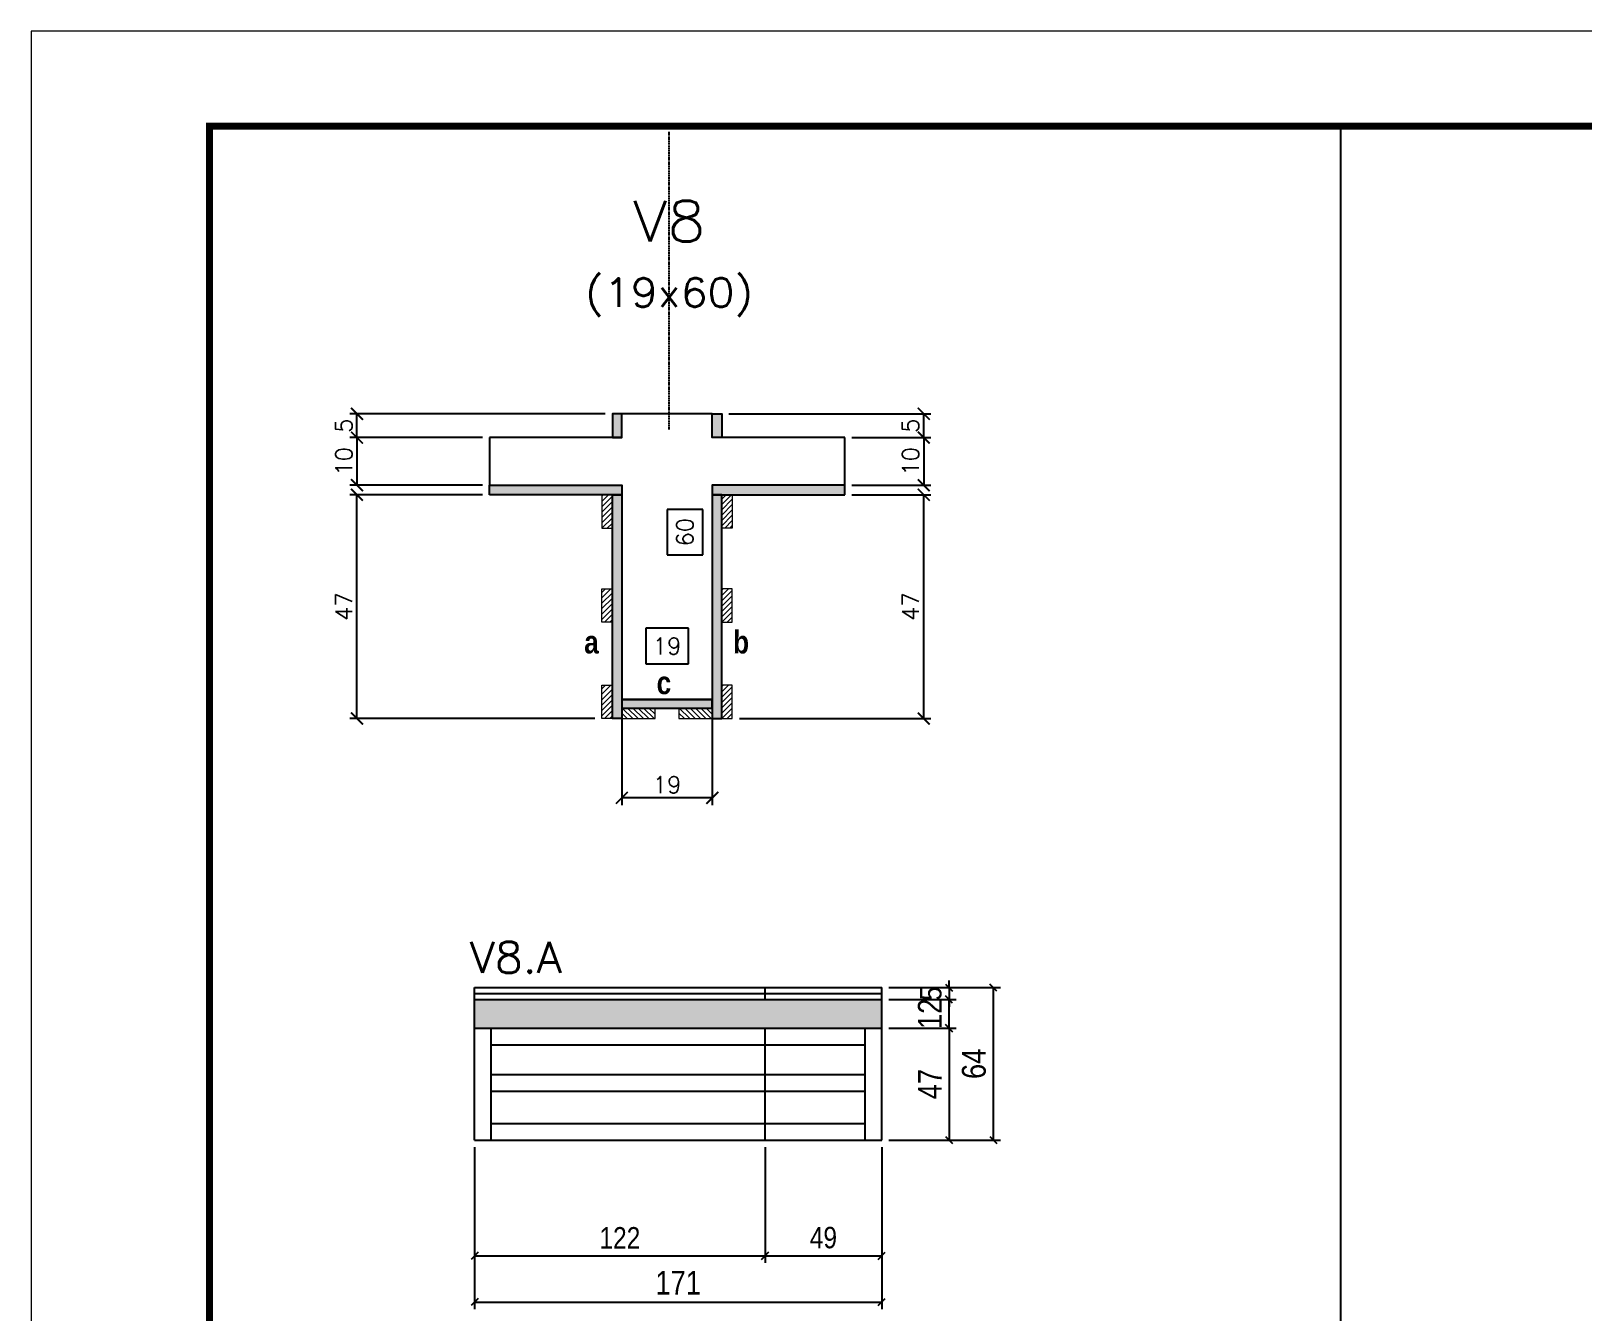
# Model space of a CAD drawing. Extents: x -10448 to -1189, y -11772 to 17235.
# Drawn here: x -8850 to -8198, y 12860 to 13399 of the extents above; entities that cross this region are included whole.
import ezdxf
from ezdxf.enums import TextEntityAlignment as Align

# ---------------------------------------------------------------- set-up
doc = ezdxf.new("R2010")
doc.units = 0
doc.linetypes.add('DASHED', pattern=[0.75, 0.5, -0.25])
doc.linetypes.add('HIDDEN', pattern=[0.375, 0.25, -0.125])
for name, color, linetype, lineweight in [('CONCRETO', 251, 'Continuous', 25), ('Folhas', 255, 'Continuous', 9), ('Hachura', 251, 'Continuous', 9), ('Madeira', 126, 'Continuous', 18), ('SARRAFO DE PRESSAO', 251, 'DASHED', 9), ('Texto Seção', 7, 'Continuous', 15)]:
    doc.layers.add(name, color=color, linetype=linetype, lineweight=lineweight)
for name, color, linetype in [('COTA', 241, 'Continuous'), ('Cota Seção (2x)', 4, 'Continuous'), ('detalhes', 4, 'Continuous'), ('Painéis', 200, 'Continuous'), ('SARR_2.2x7', 40, 'Continuous'), ('SARR_EDITAR', 141, 'Continuous'), ('Texto de Titulo', 7, 'Continuous'), ('Texto Qtd Sarr', 242, 'Continuous')]:
    doc.layers.add(name, color=color, linetype=linetype)
doc.styles.add('COTA TECNICA', font='techl___.ttf', dxfattribs={"height": 10})
doc.styles.add('COTA TECNICA-50', font='techl___.ttf', dxfattribs={"height": 9})
doc.styles.add('REGUA-120', font='ROMANS.shx', dxfattribs={"height": 15})
doc.styles.add('Romans', font='romans.shx')
doc.styles.add('TECNICA', font='techb___.ttf', dxfattribs={"height": 10})
doc.dimstyles.new('COTA PAINEL-50', dxfattribs={"dimtxt": 9, "dimasz": 3, "dimexe": 3, "dimexo": 3, "dimgap": 3, "dimtad": 1, "dimdec": 1, "dimzin": 12, "dimdsep": 46, "dimtxsty": 'COTA TECNICA-50', "dimblk1": 'OBLIQUE', "dimblk2": 'OBLIQUE', "dimsah": 1, "dimcen": 0.9, "dimclrd": 4, "dimclre": 4, "dimclrt": 240, "dimadec": 1, "dimazin": 3, "dimtfac": 1, "dimtdec": 1, "dimtmove": 0, "dimatfit": 3, "dimfxl": 1, "dimtolj": 1, "dimtzin": 12, "dimarcsym": 0})
doc.dimstyles.new('Cota Seção (2x)', dxfattribs={"dimtxt": 7, "dimasz": 5, "dimexe": 3, "dimexo": 3, "dimgap": 2, "dimtad": 3, "dimdec": 1, "dimlfac": 0.5, "dimzin": 12, "dimdsep": 46, "dimtxsty": 'Romans', "dimblk": 'ARCHTICK', "dimcen": 0, "dimclrd": 4, "dimclre": 4, "dimclrt": 1, "dimadec": 1, "dimazin": 3, "dimtfac": 1, "dimtdec": 1, "dimtmove": 0, "dimatfit": 3, "dimldrblk": 'OBLIQUE', "dimfxl": 1, "dimtolj": 1, "dimtzin": 12, "dimarcsym": 0})
doc.dimstyles.new('Cota Seção interna', dxfattribs={"dimtxt": 7, "dimasz": 6, "dimexe": 0.18, "dimexo": 2, "dimgap": -4, "dimtad": 3, "dimdec": 1, "dimlfac": 0.5, "dimzin": 12, "dimdsep": 46, "dimtxsty": 'Romans', "dimblk": 'ARCHTICK', "dimcen": 0.09, "dimse1": 1, "dimse2": 1, "dimsd1": 1, "dimsd2": 1, "dimclrd": 180, "dimclre": 5, "dimclrt": 1, "dimadec": 0, "dimazin": 3, "dimtfac": 1, "dimtdec": 1, "dimtofl": 0, "dimtmove": 0, "dimatfit": 3, "dimldrblk": 'ARCHTICK', "dimfxl": 1, "dimtolj": 1, "dimtzin": 0, "dimarcsym": 0})
doc.dimstyles.new('PAINEL', dxfattribs={"dimtxt": 10, "dimasz": 3, "dimexe": 3, "dimexo": 3, "dimgap": 3, "dimtad": 1, "dimdec": 1, "dimzin": 12, "dimdsep": 46, "dimtxsty": 'COTA TECNICA', "dimblk1": 'OBLIQUE', "dimblk2": 'OBLIQUE', "dimsah": 1, "dimcen": 0.9, "dimclrd": 4, "dimclre": 4, "dimclrt": 240, "dimadec": 1, "dimazin": 3, "dimtfac": 1, "dimtdec": 1, "dimtmove": 0, "dimatfit": 3, "dimfxl": 1, "dimtolj": 1, "dimtzin": 12, "dimarcsym": 0})
pattern_1 = [(45, (-302.3453, 36164.3554), (-1.12253202, 1.12253202), [])]
pattern_2 = [(45, (-302.3453, 36161.9068), (-1.12253202, 1.12253202), [])]
pattern_3 = [(45, (-302.3453, 36202.3787), (-1.12253202, 1.12253202), [])]

# ---------------------------------------------------------------- blocks, each defined once
blk = doc.blocks.new('9999999999')
at = {"layer": 'Folhas'}
blk.add_lwpolyline([(98138.98, 34190.21), (99623.98, 34190.21), (99623.98, 35240.21), (98138.98, 35240.21)], close=True, dxfattribs=at)
at = {"layer": 'Folhas', "color": 30, "const_width": 3}
blk.add_lwpolyline([(98213.98, 34230.21), (99583.98, 34230.21), (99583.98, 35200.21), (98213.98, 35200.21)], close=True, dxfattribs=at)
blk = doc.blocks.new('titulo1')
at = {"layer": 'Defpoints', "color": 252, "linetype": 'HIDDEN', "ltscale": 2}
blk.add_line((0, 0), (0, 125), dxfattribs=at)
at = {"layer": 'Defpoints', "style": 'Romans', "oblique": 15}
blk.add_attdef('FOLHA', text='', height=10, dxfattribs=at).set_placement((0, 15.58), align=Align.MIDDLE_CENTER)
at = {"layer": 'Texto Qtd Sarr', "color": 3, "style": 'Romans', "oblique": 15}
for tag, height, p in [('TITULO', 17, (0, 71.45)), ('SEÇÃO', 12, (0, 41.55))]:
    blk.add_attdef(tag, text='', height=height, dxfattribs=at).set_placement(p, align=Align.MIDDLE_CENTER)
blk = doc.blocks.new('_Oblique')
at = {"color": 0, "linetype": 'ByBlock', "lineweight": -2}
blk.add_line((-0.5, -0.5), (0.5, 0.5), dxfattribs=at)
blk = doc.blocks.new('*D320')
at = {"layer": 'COTA', "color": 4, "linetype": 'ByBlock', "lineweight": -2, "transparency": 16777216}
for p, q in [((-8663.43, 12929.71), (-8663.43, 12861.66)), ((-8492.43, 12929.71), (-8492.43, 12861.66)), ((-8663.43, 12864.66), (-8492.43, 12864.66))]:
    blk.add_line(p, q, dxfattribs=at)
at = {"layer": 'Defpoints', "color": 0, "linetype": 'ByBlock', "transparency": 16777216}
for p in [(-8663.43, 12932.71), (-8492.43, 12932.71), (-8492.43, 12864.66)]:
    blk.add_point(p, dxfattribs=at)
at = {"layer": 'COTA', "color": 4, "linetype": 'ByBlock', "lineweight": -2, "transparency": 16777216, "xscale": 3, "yscale": 3, "zscale": 3, "rotation": 180}
blk.add_blockref('_Oblique', (-8663.43, 12864.66), dxfattribs=at)
at = {"layer": 'COTA', "color": 4, "linetype": 'ByBlock', "lineweight": -2, "transparency": 16777216, "xscale": 3, "yscale": 3, "zscale": 3}
blk.add_blockref('_Oblique', (-8492.43, 12864.66), dxfattribs=at)
at = {"layer": 'COTA', "color": 240, "linetype": 'ByBlock', "transparency": 16777216, "insert": (-8577.93, 12872.74), "char_height": 10, "attachment_point": 5, "style": 'COTA TECNICA'}
blk.add_mtext('\\A1;171', dxfattribs=at)
blk = doc.blocks.new('*D314')
at = {"layer": 'COTA', "color": 4, "linetype": 'ByBlock', "lineweight": -2, "transparency": 16777216}
for p, q in [((-8489.43, 12979.71), (-8461.15, 12979.71)), ((-8464.15, 12979.71), (-8464.15, 12932.71)), ((-8489.43, 12932.71), (-8461.15, 12932.71))]:
    blk.add_line(p, q, dxfattribs=at)
at = {"layer": 'Defpoints', "color": 0, "linetype": 'ByBlock', "transparency": 16777216}
for p in [(-8492.43, 12979.71), (-8492.43, 12932.71), (-8464.15, 12932.71)]:
    blk.add_point(p, dxfattribs=at)
at = {"layer": 'COTA', "color": 4, "linetype": 'ByBlock', "lineweight": -2, "transparency": 16777216, "xscale": 3, "yscale": 3, "zscale": 3}
for p, rotation in [((-8464.15, 12979.71), 90), ((-8464.15, 12932.71), 270)]:
    blk.add_blockref('_Oblique', p, dxfattribs=dict(at, rotation=rotation))
at = {"layer": 'COTA', "color": 240, "linetype": 'ByBlock', "transparency": 16777216, "insert": (-8472.22, 12956.21), "char_height": 10, "attachment_point": 5, "rotation": 90, "style": 'COTA TECNICA'}
blk.add_mtext('\\A1;47', dxfattribs=at)
blk = doc.blocks.new('*D315')
at = {"layer": 'COTA', "color": 4, "linetype": 'ByBlock', "lineweight": -2, "transparency": 16777216}
for p, q in [((-8489.43, 12991.71), (-8461.15, 12991.71)), ((-8464.15, 12979.71), (-8464.15, 12991.71)), ((-8489.43, 12979.71), (-8461.15, 12979.71))]:
    blk.add_line(p, q, dxfattribs=at)
at = {"layer": 'Defpoints', "color": 0, "linetype": 'ByBlock', "transparency": 16777216}
for p in [(-8492.43, 12991.71), (-8464.15, 12991.71), (-8492.43, 12979.71)]:
    blk.add_point(p, dxfattribs=at)
at = {"layer": 'COTA', "color": 4, "linetype": 'ByBlock', "lineweight": -2, "transparency": 16777216, "xscale": 3, "yscale": 3, "zscale": 3}
for p, rotation in [((-8464.15, 12991.71), 90), ((-8464.15, 12979.71), 270)]:
    blk.add_blockref('_Oblique', p, dxfattribs=dict(at, rotation=rotation))
at = {"layer": 'COTA', "color": 240, "linetype": 'ByBlock', "transparency": 16777216, "insert": (-8472.21, 12985.71), "char_height": 10, "attachment_point": 5, "rotation": 90, "style": 'COTA TECNICA'}
blk.add_mtext('\\A1;12', dxfattribs=at)
blk = doc.blocks.new('*D316')
at = {"layer": 'COTA', "color": 4, "linetype": 'ByBlock', "lineweight": -2, "transparency": 16777216}
for p, q in [((-8489.43, 12996.71), (-8442.56, 12996.71)), ((-8445.56, 12996.71), (-8445.56, 12932.71)), ((-8489.43, 12932.71), (-8442.56, 12932.71))]:
    blk.add_line(p, q, dxfattribs=at)
at = {"layer": 'Defpoints', "color": 0, "linetype": 'ByBlock', "transparency": 16777216}
for p in [(-8492.43, 12996.71), (-8492.43, 12932.71), (-8445.56, 12932.71)]:
    blk.add_point(p, dxfattribs=at)
at = {"layer": 'COTA', "color": 4, "linetype": 'ByBlock', "lineweight": -2, "transparency": 16777216, "xscale": 3, "yscale": 3, "zscale": 3}
for p, rotation in [((-8445.56, 12996.71), 90), ((-8445.56, 12932.71), 270)]:
    blk.add_blockref('_Oblique', p, dxfattribs=dict(at, rotation=rotation))
at = {"layer": 'COTA', "color": 240, "linetype": 'ByBlock', "transparency": 16777216, "insert": (-8453.67, 12964.71), "char_height": 10, "attachment_point": 5, "rotation": 90, "style": 'COTA TECNICA'}
blk.add_mtext('\\A1;64', dxfattribs=at)
blk = doc.blocks.new('*D321')
at = {"layer": 'COTA', "color": 4, "linetype": 'ByBlock', "lineweight": -2, "transparency": 16777216}
for p, q in [((-8464.15, 12996.71), (-8464.15, 12999.71)), ((-8489.43, 12996.71), (-8461.15, 12996.71)), ((-8464.15, 12996.71), (-8464.15, 12991.71)), ((-8489.43, 12991.71), (-8461.15, 12991.71)), ((-8464.15, 12991.71), (-8464.15, 12988.71))]:
    blk.add_line(p, q, dxfattribs=at)
at = {"layer": 'Defpoints', "color": 0, "linetype": 'ByBlock', "transparency": 16777216}
for p in [(-8492.43, 12996.71), (-8492.43, 12991.71), (-8464.15, 12991.71)]:
    blk.add_point(p, dxfattribs=at)
at = {"layer": 'COTA', "color": 4, "linetype": 'ByBlock', "lineweight": -2, "transparency": 16777216, "xscale": 3, "yscale": 3, "zscale": 3}
for p, rotation in [((-8464.15, 12996.71), 270), ((-8464.15, 12991.71), 90)]:
    blk.add_blockref('_Oblique', p, dxfattribs=dict(at, rotation=rotation))
at = {"layer": 'COTA', "color": 240, "linetype": 'ByBlock', "transparency": 16777216, "insert": (-8471.75, 12994.21), "char_height": 9, "attachment_point": 5, "rotation": 90, "style": 'COTA TECNICA-50'}
blk.add_mtext('\\A1;5', dxfattribs=at)
blk = doc.blocks.new('*D324')
at = {"layer": 'COTA', "color": 4, "linetype": 'ByBlock', "lineweight": -2, "transparency": 16777216}
for p, q in [((-8663.43, 12929.71), (-8663.43, 12881.08)), ((-8541.43, 12929.71), (-8541.43, 12881.08)), ((-8663.43, 12884.08), (-8541.43, 12884.08))]:
    blk.add_line(p, q, dxfattribs=at)
at = {"layer": 'Defpoints', "color": 0, "linetype": 'ByBlock', "transparency": 16777216}
for p in [(-8663.43, 12932.71), (-8541.43, 12932.71), (-8541.43, 12884.08)]:
    blk.add_point(p, dxfattribs=at)
at = {"layer": 'COTA', "color": 4, "linetype": 'ByBlock', "lineweight": -2, "transparency": 16777216, "xscale": 3, "yscale": 3, "zscale": 3, "rotation": 180}
blk.add_blockref('_Oblique', (-8663.43, 12884.08), dxfattribs=at)
at = {"layer": 'COTA', "color": 4, "linetype": 'ByBlock', "lineweight": -2, "transparency": 16777216, "xscale": 3, "yscale": 3, "zscale": 3}
blk.add_blockref('_Oblique', (-8541.43, 12884.08), dxfattribs=at)
at = {"layer": 'COTA', "color": 240, "linetype": 'ByBlock', "transparency": 16777216, "insert": (-8602.43, 12891.63), "char_height": 9, "attachment_point": 5, "style": 'COTA TECNICA-50'}
blk.add_mtext('\\A1;122', dxfattribs=at)
blk = doc.blocks.new('*D325')
at = {"layer": 'COTA', "color": 4, "linetype": 'ByBlock', "lineweight": -2, "transparency": 16777216}
for p, q in [((-8541.43, 12929.71), (-8541.43, 12881.08)), ((-8492.43, 12929.71), (-8492.43, 12881.08)), ((-8541.43, 12884.08), (-8492.43, 12884.08))]:
    blk.add_line(p, q, dxfattribs=at)
at = {"layer": 'Defpoints', "color": 0, "linetype": 'ByBlock', "transparency": 16777216}
for p in [(-8541.43, 12932.71), (-8492.43, 12932.71), (-8492.43, 12884.08)]:
    blk.add_point(p, dxfattribs=at)
at = {"layer": 'COTA', "color": 4, "linetype": 'ByBlock', "lineweight": -2, "transparency": 16777216, "xscale": 3, "yscale": 3, "zscale": 3, "rotation": 180}
blk.add_blockref('_Oblique', (-8541.43, 12884.08), dxfattribs=at)
at = {"layer": 'COTA', "color": 4, "linetype": 'ByBlock', "lineweight": -2, "transparency": 16777216, "xscale": 3, "yscale": 3, "zscale": 3}
blk.add_blockref('_Oblique', (-8492.43, 12884.08), dxfattribs=at)
at = {"layer": 'COTA', "color": 240, "linetype": 'ByBlock', "transparency": 16777216, "insert": (-8516.93, 12891.67), "char_height": 9, "attachment_point": 5, "style": 'COTA TECNICA-50'}
blk.add_mtext('\\A1;49', dxfattribs=at)
blk = doc.blocks.new('_ArchTick')
at = {"color": 0, "linetype": 'ByBlock', "const_width": 0.15}
blk.add_lwpolyline([(-0.5, -0.5), (0.5, 0.5)], dxfattribs=at)
blk = doc.blocks.new('*D802')
at = {"layer": 'COTA', "color": 4, "lineweight": -2, "transparency": 16777216}
for p, q in [((-8504.99, 13203.74), (-8471.78, 13203.74)), ((-8474.78, 13109.74), (-8474.78, 13203.74)), ((-8552.19, 13109.74), (-8471.78, 13109.74))]:
    blk.add_line(p, q, dxfattribs=at)
at = {"layer": 'Defpoints', "color": 0, "transparency": 16777216}
for p in [(-8507.99, 13203.74), (-8474.78, 13203.74), (-8555.19, 13109.74)]:
    blk.add_point(p, dxfattribs=at)
at = {"layer": 'COTA', "color": 4, "lineweight": -2, "transparency": 16777216, "xscale": 5, "yscale": 5, "zscale": 5}
for p, rotation in [((-8474.78, 13203.74), 90), ((-8474.78, 13109.74), 270)]:
    blk.add_blockref('_ArchTick', p, dxfattribs=dict(at, rotation=rotation))
at = {"layer": 'COTA', "color": 1, "transparency": 16777216, "insert": (-8480.28, 13156.74), "char_height": 7, "attachment_point": 5, "rotation": 90, "style": 'Romans'}
blk.add_mtext('\\A1;47', dxfattribs=at)
blk = doc.blocks.new('*D803')
at = {"layer": 'COTA', "color": 4, "lineweight": -2, "transparency": 16777216}
for p, q in [((-8504.99, 13227.74), (-8471.78, 13227.74)), ((-8474.78, 13227.74), (-8474.78, 13207.74)), ((-8504.99, 13207.74), (-8471.78, 13207.74))]:
    blk.add_line(p, q, dxfattribs=at)
at = {"layer": 'Defpoints', "color": 0, "transparency": 16777216}
for p in [(-8507.99, 13227.74), (-8507.99, 13207.74), (-8474.78, 13207.74)]:
    blk.add_point(p, dxfattribs=at)
at = {"layer": 'COTA', "color": 4, "lineweight": -2, "transparency": 16777216, "xscale": 5, "yscale": 5, "zscale": 5}
for p, rotation in [((-8474.78, 13227.74), 90), ((-8474.78, 13207.74), 270)]:
    blk.add_blockref('_ArchTick', p, dxfattribs=dict(at, rotation=rotation))
at = {"layer": 'COTA', "color": 1, "transparency": 16777216, "insert": (-8480.28, 13217.74), "char_height": 7, "attachment_point": 5, "rotation": 90, "style": 'Romans'}
blk.add_mtext('\\A1;10', dxfattribs=at)
blk = doc.blocks.new('*D804')
at = {"layer": 'COTA', "color": 4, "lineweight": -2, "transparency": 16777216}
for p, q in [((-8660.19, 13203.74), (-8715.86, 13203.74)), ((-8712.86, 13109.74), (-8712.86, 13203.74)), ((-8612.99, 13109.74), (-8715.86, 13109.74))]:
    blk.add_line(p, q, dxfattribs=at)
at = {"layer": 'Defpoints', "color": 0, "transparency": 16777216}
for p in [(-8712.86, 13203.74), (-8657.19, 13203.74), (-8609.99, 13109.74)]:
    blk.add_point(p, dxfattribs=at)
at = {"layer": 'COTA', "color": 4, "lineweight": -2, "transparency": 16777216, "xscale": 5, "yscale": 5, "zscale": 5}
for p, rotation in [((-8712.86, 13203.74), 90), ((-8712.86, 13109.74), 270)]:
    blk.add_blockref('_ArchTick', p, dxfattribs=dict(at, rotation=rotation))
at = {"layer": 'COTA', "color": 1, "transparency": 16777216, "insert": (-8718.36, 13156.74), "char_height": 7, "attachment_point": 5, "rotation": 90, "style": 'Romans'}
blk.add_mtext('\\A1;47', dxfattribs=at)
blk = doc.blocks.new('*D805')
at = {"layer": 'Cota Seção (2x)', "color": 180, "lineweight": -2, "transparency": 16777216}
for p, q in [((-8567.59, 13197.51), (-8582.59, 13197.51)), ((-8582.59, 13197.51), (-8582.59, 13178.51)), ((-8567.59, 13178.51), (-8567.59, 13197.51)), ((-8582.59, 13178.51), (-8567.59, 13178.51))]:
    blk.add_line(p, q, dxfattribs=at)
at = {"layer": 'Defpoints', "color": 0, "transparency": 16777216}
for p in [(-8563.59, 13237.74), (-8563.59, 13237.74), (-8563.59, 13117.74)]:
    blk.add_point(p, dxfattribs=at)
at = {"layer": 'Cota Seção (2x)', "color": 1, "transparency": 16777216, "insert": (-8575.09, 13188.01), "char_height": 7, "attachment_point": 5, "rotation": 90, "style": 'Romans'}
blk.add_mtext('\\A1;60', dxfattribs=at)
blk = doc.blocks.new('*D807')
at = {"layer": 'COTA', "color": 4, "lineweight": -2, "transparency": 16777216}
for p, q in [((-8660.19, 13227.74), (-8715.86, 13227.74)), ((-8712.86, 13227.74), (-8712.86, 13207.74)), ((-8660.19, 13207.74), (-8715.86, 13207.74))]:
    blk.add_line(p, q, dxfattribs=at)
at = {"layer": 'Defpoints', "color": 0, "transparency": 16777216}
for p in [(-8657.19, 13227.74), (-8712.86, 13207.74), (-8657.19, 13207.74)]:
    blk.add_point(p, dxfattribs=at)
at = {"layer": 'COTA', "color": 4, "lineweight": -2, "transparency": 16777216, "xscale": 5, "yscale": 5, "zscale": 5}
for p, rotation in [((-8712.86, 13227.74), 90), ((-8712.86, 13207.74), 270)]:
    blk.add_blockref('_ArchTick', p, dxfattribs=dict(at, rotation=rotation))
at = {"layer": 'COTA', "color": 1, "transparency": 16777216, "insert": (-8718.36, 13217.74), "char_height": 7, "attachment_point": 5, "rotation": 90, "style": 'Romans'}
blk.add_mtext('\\A1;10', dxfattribs=at)
blk = doc.blocks.new('*D808')
at = {"layer": 'COTA', "color": 4, "lineweight": -2, "transparency": 16777216}
for p, q in [((-8556.59, 13237.74), (-8471.78, 13237.74)), ((-8474.78, 13227.74), (-8474.78, 13237.74)), ((-8504.99, 13227.74), (-8471.78, 13227.74))]:
    blk.add_line(p, q, dxfattribs=at)
at = {"layer": 'Defpoints', "color": 0, "transparency": 16777216}
for p in [(-8559.59, 13237.74), (-8474.78, 13237.74), (-8507.99, 13227.74)]:
    blk.add_point(p, dxfattribs=at)
at = {"layer": 'COTA', "color": 4, "lineweight": -2, "transparency": 16777216, "xscale": 5, "yscale": 5, "zscale": 5}
for p, rotation in [((-8474.78, 13237.74), 90), ((-8474.78, 13227.74), 270)]:
    blk.add_blockref('_ArchTick', p, dxfattribs=dict(at, rotation=rotation))
at = {"layer": 'COTA', "color": 1, "transparency": 16777216, "insert": (-8480.28, 13232.74), "char_height": 7, "attachment_point": 5, "rotation": 90, "style": 'Romans'}
blk.add_mtext('\\A1;5', dxfattribs=at)
blk = doc.blocks.new('*D809')
at = {"layer": 'COTA', "color": 4, "lineweight": -2, "transparency": 16777216}
for p, q in [((-8608.59, 13237.74), (-8715.86, 13237.74)), ((-8712.86, 13227.74), (-8712.86, 13237.74)), ((-8660.19, 13227.74), (-8715.86, 13227.74))]:
    blk.add_line(p, q, dxfattribs=at)
at = {"layer": 'Defpoints', "color": 0, "transparency": 16777216}
for p in [(-8712.86, 13237.74), (-8605.59, 13237.74), (-8657.19, 13227.74)]:
    blk.add_point(p, dxfattribs=at)
at = {"layer": 'COTA', "color": 4, "lineweight": -2, "transparency": 16777216, "xscale": 5, "yscale": 5, "zscale": 5}
for p, rotation in [((-8712.86, 13237.74), 90), ((-8712.86, 13227.74), 270)]:
    blk.add_blockref('_ArchTick', p, dxfattribs=dict(at, rotation=rotation))
at = {"layer": 'COTA', "color": 1, "transparency": 16777216, "insert": (-8718.36, 13232.74), "char_height": 7, "attachment_point": 5, "rotation": 90, "style": 'Romans'}
blk.add_mtext('\\A1;5', dxfattribs=at)
blk = doc.blocks.new('*D810')
at = {"layer": 'Cota Seção (2x)', "color": 180, "lineweight": -2, "transparency": 16777216}
for p, q in [((-8573.59, 13147.69), (-8591.59, 13147.69)), ((-8591.59, 13147.69), (-8591.59, 13132.69)), ((-8573.59, 13132.69), (-8573.59, 13147.69)), ((-8591.59, 13132.69), (-8573.59, 13132.69))]:
    blk.add_line(p, q, dxfattribs=at)
at = {"layer": 'Defpoints', "color": 0, "transparency": 16777216}
for p in [(-8601.59, 13128.69), (-8601.59, 13117.74), (-8563.59, 13117.74)]:
    blk.add_point(p, dxfattribs=at)
at = {"layer": 'Cota Seção (2x)', "color": 1, "transparency": 16777216, "insert": (-8582.59, 13140.19), "char_height": 7, "attachment_point": 5, "style": 'Romans'}
blk.add_mtext('\\A1;19', dxfattribs=at)
blk = doc.blocks.new('*D806')
at = {"layer": 'COTA', "color": 4, "lineweight": -2, "transparency": 16777216}
for p, q in [((-8601.59, 13111.14), (-8601.59, 13073.42)), ((-8563.59, 13111.14), (-8563.59, 13073.42)), ((-8563.59, 13076.42), (-8601.59, 13076.42))]:
    blk.add_line(p, q, dxfattribs=at)
at = {"layer": 'Defpoints', "color": 0, "transparency": 16777216}
for p in [(-8601.59, 13114.14), (-8563.59, 13114.14), (-8601.59, 13076.42)]:
    blk.add_point(p, dxfattribs=at)
at = {"layer": 'COTA', "color": 4, "lineweight": -2, "transparency": 16777216, "xscale": 5, "yscale": 5, "zscale": 5, "rotation": 180}
blk.add_blockref('_ArchTick', (-8601.59, 13076.42), dxfattribs=at)
at = {"layer": 'COTA', "color": 4, "lineweight": -2, "transparency": 16777216, "xscale": 5, "yscale": 5, "zscale": 5}
blk.add_blockref('_ArchTick', (-8563.59, 13076.42), dxfattribs=at)
at = {"layer": 'COTA', "color": 1, "transparency": 16777216, "insert": (-8582.59, 13081.92), "char_height": 7, "attachment_point": 5, "style": 'Romans'}
blk.add_mtext('\\A1;19', dxfattribs=at)

msp = doc.modelspace()

# ---------------------------------------------------------------- hatches: boundary and pattern name
at = {"layer": 'COTA', "linetype": 'ByBlock'}
h = msp.add_hatch(dxfattribs=at)
h.set_pattern_fill('AR-CONC', color=256, scale=0.03)
h.set_pattern_definition([(50, (-142663.365, -18395.9775), (5.46554007, -0.47817257), [0.5715, -6.2865]), (355, (-142663.365, -18395.9775), (-1.05730264, 5.73170536), [0.4572, -5.02921753]), (100.4514447, (-142662.9096, -18396.0174), (4.40823741, 5.25353256), [0.48570026, -5.34270734]), (46.1842, (-142663.365, -18394.4535), (8.13237123, -1.26126984), [0.85725, -9.42975]), (96.6355576, (-142662.687, -18394.559), (7.122124, 7.42278374), [0.7285507, -8.01406824]), (351.184151, (-142663.365, -18394.4535), (7.122124, 7.42278374), [0.685799, -7.54379196]), (21, (-142662.603, -18394.8345), (4.54843174, -3.06795595), [0.5715, -6.2865]), (326, (-142662.603, -18394.8345), (1.85406085, 5.52563898), [0.4572, -5.0292]), (71.451445, (-142662.224, -18395.09), (6.40249258, 2.45768307), [0.48570026, -5.34269813]), (37.5, (-142663.365, -18395.9775), (0.092658098, 2.536651166), [0, -4.96824, 0, -5.1054, 0, -5.04825]), (7.5, (-142663.365, -18395.9775), (2.004589875, 3.005417245), [0, -2.91084, 0, -4.85394, 0, -1.92405]), (327.5, (-142665.0643, -18395.9775), (4.067717855, -0.17186232), [0, -1.905, 0, -5.9436, 0, -7.8867]), (317.5, (-142665.8263, -18395.9775), (4.44387544, 0.76279473), [0, -2.4765, 0, -3.94716, 0, -5.6007])])
h.paths.add_polyline_path([(-8492.43, 12979.71), (-8492.43, 12991.71), (-8663.43, 12991.71), (-8663.43, 12979.71)])
at = {"layer": 'Hachura'}
h = msp.add_hatch(color=256, dxfattribs=at)
h.dxf.hatch_style = 1
h.paths.add_polyline_path([(-8601.59, 13237.74), (-8605.59, 13237.74), (-8605.59, 13227.74), (-8601.59, 13227.74)])
h = msp.add_hatch(color=256, dxfattribs=at)
h.dxf.hatch_style = 1
h.paths.add_polyline_path([(-8563.59, 13237.74), (-8559.59, 13237.74), (-8559.59, 13227.74), (-8563.59, 13227.74)])
h = msp.add_hatch(color=256, dxfattribs=at)
h.dxf.hatch_style = 1
h.paths.add_polyline_path([(-8657.19, 13203.74), (-8657.19, 13207.74), (-8601.59, 13207.74), (-8601.59, 13203.74)])
h = msp.add_hatch(dxfattribs=at)
h.set_pattern_fill('ANSI31', color=256, scale=0.5, angle=360, style=0)
h.set_pattern_definition(pattern_1)
h.paths.add_polyline_path([(-8605.59, 13203.74), (-8609.99, 13203.74), (-8609.99, 13189.74), (-8605.59, 13189.74)])
h = msp.add_hatch(color=256, dxfattribs=at)
h.dxf.hatch_style = 1
h.paths.add_polyline_path([(-8605.59, 13203.74), (-8601.59, 13203.74), (-8601.59, 13109.74), (-8605.59, 13109.74)])
h = msp.add_hatch(color=256, dxfattribs=at)
h.dxf.hatch_style = 1
h.paths.add_polyline_path([(-8507.99, 13203.74), (-8507.99, 13207.74), (-8563.59, 13207.74), (-8563.59, 13203.74)])
h = msp.add_hatch(color=256, dxfattribs=at)
h.dxf.hatch_style = 1
h.paths.add_polyline_path([(-8559.59, 13203.74), (-8563.59, 13203.74), (-8563.59, 13109.74), (-8559.59, 13109.74)])
h = msp.add_hatch(dxfattribs=at)
h.set_pattern_fill('ANSI31', color=256, scale=0.5, angle=360, style=0)
h.set_pattern_definition(pattern_1)
h.paths.add_polyline_path([(-8559.59, 13203.74), (-8555.19, 13203.74), (-8555.19, 13189.74), (-8559.59, 13189.74)])
h = msp.add_hatch(dxfattribs=at)
h.set_pattern_fill('ANSI31', color=256, scale=0.5, angle=360, style=0)
h.set_pattern_definition(pattern_3)
h.paths.add_polyline_path([(-8605.59, 13150.21), (-8609.99, 13150.21), (-8609.99, 13164.21), (-8605.59, 13164.21)])
h = msp.add_hatch(dxfattribs=at)
h.set_pattern_fill('ANSI31', color=256, scale=0.5, angle=360, style=0)
h.set_pattern_definition(pattern_3)
h.paths.add_polyline_path([(-8559.59, 13150.21), (-8555.19, 13150.21), (-8555.19, 13164.21), (-8559.59, 13164.21)])
h = msp.add_hatch(dxfattribs=at)
h.set_pattern_fill('ANSI31', color=256, scale=0.5, angle=360, style=0)
h.set_pattern_definition(pattern_2)
h.paths.add_polyline_path([(-8605.59, 13109.74), (-8609.99, 13109.74), (-8609.99, 13123.74), (-8605.59, 13123.74)])
h = msp.add_hatch(dxfattribs=at)
h.set_pattern_fill('ANSI31', color=256, scale=0.5, angle=360, style=0)
h.set_pattern_definition(pattern_2)
h.paths.add_polyline_path([(-8559.59, 13109.74), (-8555.19, 13109.74), (-8555.19, 13123.74), (-8559.59, 13123.74)])
h = msp.add_hatch(color=256, dxfattribs=at)
h.dxf.hatch_style = 1
h.paths.add_polyline_path([(-8563.59, 13114.14), (-8563.59, 13117.74), (-8601.59, 13117.74), (-8601.59, 13114.14)])
h = msp.add_hatch(dxfattribs=at)
h.set_pattern_fill('ANSI31', color=256, scale=0.5, angle=270, style=0)
h.set_pattern_definition([(315, (14331.0311, 4880.0915), (1.12253202, 1.12253202), [])])
h.paths.add_polyline_path([(-8587.59, 13109.74), (-8587.59, 13114.14), (-8601.59, 13114.14), (-8601.59, 13109.74)])
h = msp.add_hatch(dxfattribs=at)
h.set_pattern_fill('ANSI31', color=256, scale=0.5, angle=270, style=0)
h.set_pattern_definition([(315, (14355.0311, 4880.0915), (1.12253202, 1.12253202), [])])
h.paths.add_polyline_path([(-8563.59, 13109.74), (-8563.59, 13114.14), (-8577.59, 13114.14), (-8577.59, 13109.74)])

# ---------------------------------------------------------------- linework, layer by layer
at = {"layer": 'CONCRETO'}
for p, q in [((-8563.59, 13237.74), (-8601.59, 13237.74)), ((-8601.59, 13227.74), (-8657.19, 13227.74)), ((-8657.19, 13227.74), (-8657.19, 13207.74)), ((-8507.99, 13227.74), (-8563.59, 13227.74)), ((-8507.99, 13207.74), (-8507.99, 13227.74)), ((-8657.19, 13207.74), (-8601.59, 13207.74)), ((-8601.59, 13207.74), (-8601.59, 13117.74)), ((-8507.99, 13207.74), (-8563.59, 13207.74)), ((-8563.59, 13207.74), (-8563.59, 13117.74)), ((-8601.59, 13117.74), (-8563.59, 13117.74)), ((-8619.59, 13109.74), (-8619.59, 13109.74)), ((-8601.59, 13109.74), (-8601.59, 13109.74)), ((-8545.59, 13109.74), (-8545.59, 13109.74)), ((-8545.59, 13109.74), (-8545.59, 13109.74))]:
    msp.add_line(p, q, dxfattribs=at)
at = {"layer": 'COTA', "linetype": 'ByBlock'}
for p, q in [((-8299.61, 12587.75), (-8299.61, 13358.5)), ((-8663.43, 12979.71), (-8663.43, 12991.71)), ((-8492.43, 12979.71), (-8492.43, 12991.71))]:
    msp.add_line(p, q, dxfattribs=at)
at = {"layer": 'Madeira'}
for points in [[(-8605.59, 13203.74), (-8609.99, 13203.74), (-8609.99, 13189.74), (-8605.59, 13189.74)], [(-8559.59, 13203.74), (-8555.19, 13203.74), (-8555.19, 13189.74), (-8559.59, 13189.74)], [(-8605.59, 13150.21), (-8609.99, 13150.21), (-8609.99, 13164.21), (-8605.59, 13164.21)], [(-8559.59, 13150.21), (-8555.19, 13150.21), (-8555.19, 13164.21), (-8559.59, 13164.21)], [(-8605.59, 13109.74), (-8609.99, 13109.74), (-8609.99, 13123.74), (-8605.59, 13123.74)], [(-8559.59, 13109.74), (-8555.19, 13109.74), (-8555.19, 13123.74), (-8559.59, 13123.74)], [(-8587.59, 13109.74), (-8587.59, 13114.14), (-8601.59, 13114.14), (-8601.59, 13109.74)], [(-8563.59, 13109.74), (-8563.59, 13114.14), (-8577.59, 13114.14), (-8577.59, 13109.74)]]:
    msp.add_lwpolyline(points, close=True, dxfattribs=at)
at = {"layer": 'Painéis', "linetype": 'ByBlock'}
for p, q in [((-8663.43, 12996.71), (-8492.43, 12996.71)), ((-8663.43, 12991.71), (-8663.43, 12996.71)), ((-8541.43, 12991.71), (-8541.43, 12996.71)), ((-8492.43, 12991.71), (-8492.43, 12996.71)), ((-8663.43, 12991.71), (-8492.43, 12991.71)), ((-8663.43, 12979.71), (-8492.43, 12979.71)), ((-8663.43, 12932.71), (-8663.43, 12979.71)), ((-8541.43, 12932.71), (-8541.43, 12979.71)), ((-8492.43, 12932.71), (-8492.43, 12979.71)), ((-8663.43, 12932.71), (-8492.43, 12932.71))]:
    msp.add_line(p, q, dxfattribs=at)
at = {"layer": 'Painéis'}
for points in [[(-8601.59, 13237.74), (-8605.59, 13237.74), (-8605.59, 13227.74), (-8601.59, 13227.74)], [(-8563.59, 13237.74), (-8559.59, 13237.74), (-8559.59, 13227.74), (-8563.59, 13227.74)], [(-8657.19, 13203.74), (-8657.19, 13207.74), (-8601.59, 13207.74), (-8601.59, 13203.74)], [(-8605.59, 13203.74), (-8601.59, 13203.74), (-8601.59, 13109.74), (-8605.59, 13109.74)], [(-8507.99, 13203.74), (-8507.99, 13207.74), (-8563.59, 13207.74), (-8563.59, 13203.74)], [(-8559.59, 13203.74), (-8563.59, 13203.74), (-8563.59, 13109.74), (-8559.59, 13109.74)], [(-8563.59, 13114.14), (-8563.59, 13117.74), (-8601.59, 13117.74), (-8601.59, 13114.14)]]:
    msp.add_lwpolyline(points, close=True, dxfattribs=at)
at = {"layer": 'SARR_2.2x7', "linetype": 'Continuous'}
for p, q in [((-8656.43, 12932.71), (-8656.43, 12979.71)), ((-8499.43, 12932.71), (-8499.43, 12979.71)), ((-8656.43, 12972.71), (-8541.43, 12972.71)), ((-8541.43, 12972.71), (-8499.43, 12972.71)), ((-8656.43, 12960.21), (-8541.43, 12960.21)), ((-8541.43, 12960.21), (-8499.43, 12960.21)), ((-8656.43, 12953.21), (-8541.43, 12953.21)), ((-8541.43, 12953.21), (-8499.43, 12953.21)), ((-8656.43, 12939.71), (-8541.43, 12939.71)), ((-8541.43, 12939.71), (-8499.43, 12939.71))]:
    msp.add_line(p, q, dxfattribs=at)
at = {"layer": 'SARR_EDITAR'}
for p, q in [((-8663.43, 12994.21), (-8541.43, 12994.21)), ((-8541.43, 12994.21), (-8492.43, 12994.21))]:
    msp.add_line(p, q, dxfattribs=at)

# ---------------------------------------------------------------- block references
at = {"layer": 'SARRAFO DE PRESSAO', "color": 6, "linetype": 'ByBlock'}
msp.add_blockref('9999999999', (-106988.76, -21841.7), dxfattribs=at)
at = {"layer": 'Texto Seção'}
ref = msp.add_blockref('titulo1', (-8581.71, 13231.16), dxfattribs=at)
ref.add_attrib('TITULO', 'V8', dxfattribs={"layer": 'Texto de Titulo', "color": 7, "height": 17, "style": 'Romans', "width": 1.1}).set_placement((-8581.71, 13318.66), align=Align.MIDDLE_CENTER)
ref.add_attrib('SEÇÃO', '(19x60)', dxfattribs={"layer": 'Texto de Titulo', "color": 7, "height": 12, "style": 'Romans', "width": 1.1}).set_placement((-8581.71, 13288.66), align=Align.MIDDLE_CENTER)

# ---------------------------------------------------------------- texts
at = {"layer": 'detalhes', "style": 'TECNICA'}
for s, p in [('a', (-8617.42, 13137.07)), ('b', (-8554.87, 13137.06)), ('c', (-8586.99, 13119.97))]:
    msp.add_text(s, height=9.6, dxfattribs=at).set_placement(p)
at = {"layer": 'Texto Seção', "style": 'REGUA-120', "width": 1.05}
msp.add_text('V8.A', height=13, dxfattribs=at).set_placement((-8665.43, 13002.9))

# ---------------------------------------------------------------- dimensions: what is measured, and where the dimension line sits
at = {"layer": 'COTA'}
for base, p1, p2, picture, middle in [((-8712.86, 13237.74), (-8657.19, 13227.74), (-8605.59, 13237.74), '*D809', (-8718.36, 13232.74)), ((-8474.78, 13237.74), (-8507.99, 13227.74), (-8559.59, 13237.74), '*D808', (-8480.28, 13232.74)), ((-8712.86, 13207.74), (-8657.19, 13227.74), (-8657.19, 13207.74), '*D807', (-8718.36, 13217.74)), ((-8474.78, 13207.74), (-8507.99, 13227.74), (-8507.99, 13207.74), '*D803', (-8480.28, 13217.74)), ((-8712.86, 13203.74), (-8609.99, 13109.74), (-8657.19, 13203.74), '*D804', (-8718.36, 13156.74)), ((-8474.78, 13203.74), (-8555.19, 13109.74), (-8507.99, 13203.74), '*D802', (-8480.28, 13156.74))]:
    dim = msp.add_linear_dim(base=base, p1=p1, p2=p2, angle=90, dimstyle='Cota Seção (2x)', dxfattribs=at)
    dim.commit()
    dim.dimension.update_dxf_attribs({"geometry": picture, "text_midpoint": middle})
dim = msp.add_linear_dim(base=(-8601.59, 13076.42), p1=(-8563.59, 13114.14), p2=(-8601.59, 13114.14), dimstyle='Cota Seção (2x)', dxfattribs=at)
dim.commit()
dim.dimension.update_dxf_attribs({"geometry": '*D806', "text_midpoint": (-8582.59, 13081.92)})
at = {"layer": 'COTA', "linetype": 'ByBlock'}
for p1, dimstyle, picture, middle in [((-8492.43, 12996.71), 'COTA PAINEL-50', '*D321', (-8464.15, 12994.21)), ((-8492.43, 12979.71), 'PAINEL', '*D315', (-8464.15, 12985.71))]:
    dim = msp.add_linear_dim(base=(-8464.15, 12991.71), p1=p1, p2=(-8492.43, 12991.71), angle=90, dimstyle=dimstyle, dxfattribs=at)
    dim.commit()
    dim.dimension.update_dxf_attribs({"geometry": picture, "text_midpoint": middle, "dimtype": 160})
for base, p1, picture, middle in [((-8445.56, 12932.71), (-8492.43, 12996.71), '*D316', (-8453.67, 12964.71)), ((-8464.15, 12932.71), (-8492.43, 12979.71), '*D314', (-8472.22, 12956.21))]:
    dim = msp.add_linear_dim(base=base, p1=p1, p2=(-8492.43, 12932.71), angle=90, dimstyle='PAINEL', dxfattribs=at)
    dim.commit()
    dim.dimension.update_dxf_attribs({"geometry": picture, "text_midpoint": middle})
for base, p2, dimstyle, picture, middle in [((-8492.43, 12864.66), (-8492.43, 12932.71), 'PAINEL', '*D320', (-8577.93, 12872.74)), ((-8541.43, 12884.08), (-8541.43, 12932.71), 'COTA PAINEL-50', '*D324', (-8602.43, 12891.63))]:
    dim = msp.add_linear_dim(base=base, p1=(-8663.43, 12932.71), p2=p2, dimstyle=dimstyle, dxfattribs=at)
    dim.commit()
    dim.dimension.update_dxf_attribs({"geometry": picture, "text_midpoint": middle})
dim = msp.add_linear_dim(base=(-8492.43, 12884.08), p1=(-8541.43, 12932.71), p2=(-8492.43, 12932.71), dimstyle='COTA PAINEL-50', override={"dimtmove": 1}, dxfattribs=at)
dim.commit()
dim.dimension.update_dxf_attribs({"geometry": '*D325', "text_midpoint": (-8516.93, 12891.67)})
at = {"layer": 'Cota Seção (2x)'}
dim = msp.add_linear_dim(base=(-8563.59, 13237.74), p1=(-8563.59, 13117.74), p2=(-8563.59, 13237.74), angle=90, dimstyle='Cota Seção interna', dxfattribs=at)
dim.commit()
dim.dimension.update_dxf_attribs({"geometry": '*D805', "text_midpoint": (-8563.59, 13188.01), "dimtype": 160})
dim = msp.add_linear_dim(base=(-8601.59, 13128.69), p1=(-8563.59, 13117.74), p2=(-8601.59, 13117.74), dimstyle='Cota Seção interna', dxfattribs=at)
dim.commit()
dim.dimension.update_dxf_attribs({"geometry": '*D810', "text_midpoint": (-8582.59, 13140.19)})

doc.saveas('drawing.dxf')
